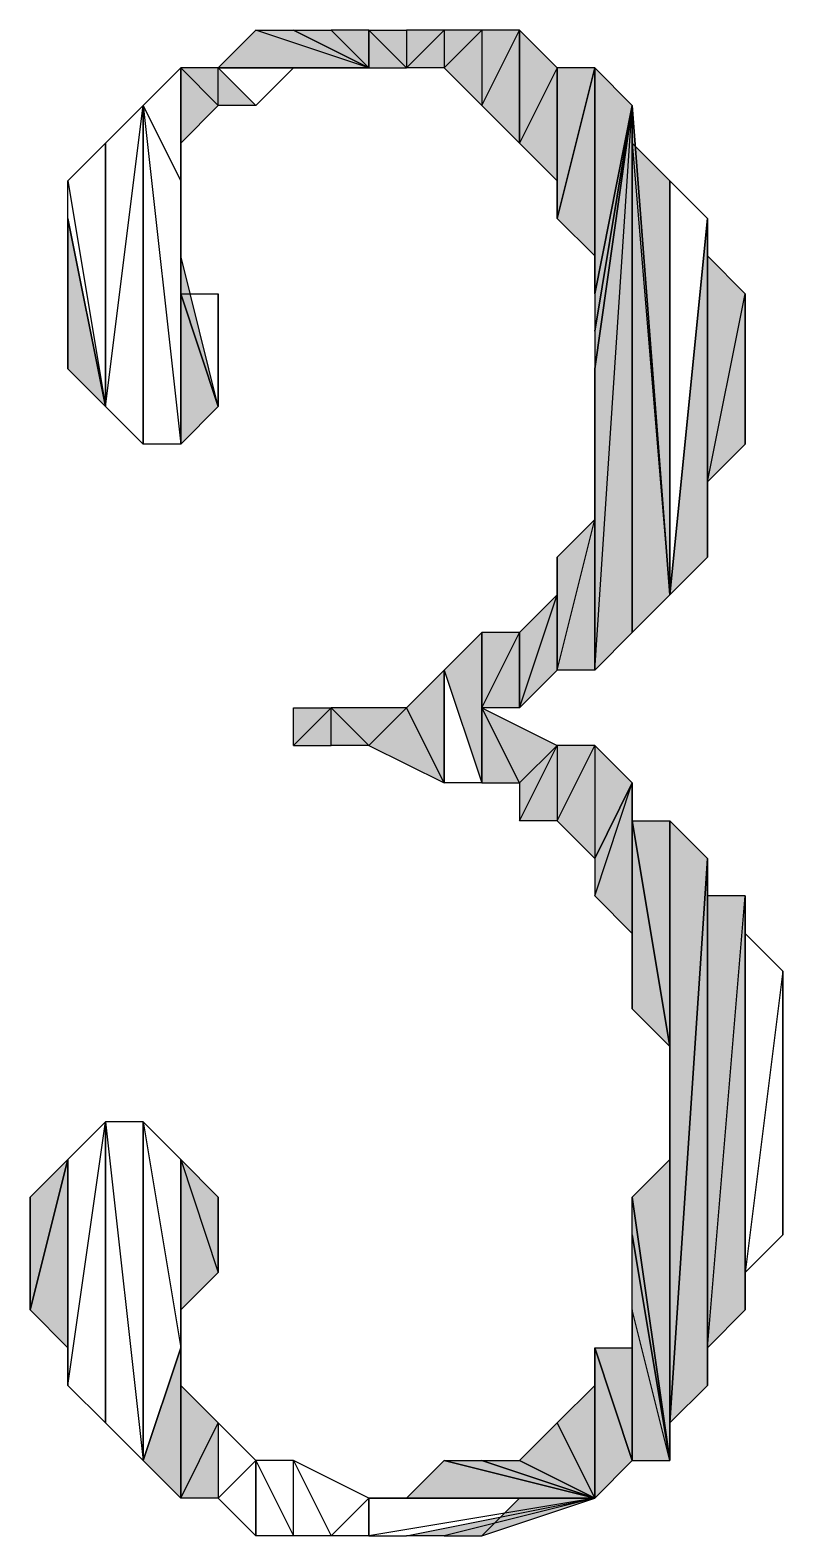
# Model space of a CAD drawing. Header units: inches. Extents: x -244 to 17, y 0 to 370.
# Drawn here: x -235.13 to -233.86, y 8.647 to 11.187 of the extents above; entities that cross this region are included whole.
import ezdxf

# ---------------------------------------------------------------- set-up
doc = ezdxf.new("R2010")
doc.units = ezdxf.units.IN
doc.header["$MEASUREMENT"] = 0
doc.layers.add('图层 1', color=7, linetype='Continuous')

# ---------------------------------------------------------------- blocks, each defined once
blk = doc.blocks.new('block 2')
at = {"layer": '图层 1', "true_color": 0xffffff}
h = blk.add_hatch(color=7, dxfattribs=at)
h.dxf.hatch_style = 2
h.paths.add_polyline_path([(29.1466, 255.7782), (29.083, 255.7146), (29.4005, 255.7146)])
h = blk.add_hatch(color=7, dxfattribs=at)
h.dxf.hatch_style = 2
h.paths.add_polyline_path([(29.3371, 255.7782), (29.1466, 255.7782), (29.4005, 255.7146)])
h = blk.add_hatch(color=7, dxfattribs=at)
h.dxf.hatch_style = 2
h.paths.add_polyline_path([(30.7341, 255.7146), (30.988, 255.7146), (30.6705, 255.6512)])
h = blk.add_hatch(color=7, dxfattribs=at)
h.dxf.hatch_style = 2
h.paths.add_polyline_path([(28.8925, 255.5877), (29.083, 255.5241), (28.8291, 255.5241)])
h = blk.add_hatch(color=7, dxfattribs=at)
h.dxf.hatch_style = 2
h.paths.add_polyline_path([(28.8291, 255.5241), (28.956, 255.4607), (28.8291, 255.4607)])
h = blk.add_hatch(color=7, dxfattribs=at)
h.dxf.hatch_style = 2
h.paths.add_polyline_path([(29.0194, 255.5241), (28.8291, 255.5241), (28.956, 255.4607)])
h = blk.add_hatch(color=7, dxfattribs=at)
h.dxf.hatch_style = 2
h.paths.add_polyline_path([(29.4005, 255.5241), (29.21, 255.4607), (29.3371, 255.4607)])
h.paths.add_polyline_path([(29.1466, 255.5241), (29.4005, 255.5241), (29.21, 255.4607)])
h = blk.add_hatch(color=7, dxfattribs=at)
h.dxf.hatch_style = 2
h.paths.add_polyline_path([(30.9246, 255.5241), (30.6069, 255.5241), (30.6705, 255.4607)])
h = blk.add_hatch(color=7, dxfattribs=at)
h.dxf.hatch_style = 2
h.paths.add_polyline_path([(30.9246, 255.5241), (30.861, 255.5241), (30.6705, 255.4607)])
h = blk.add_hatch(color=7, dxfattribs=at)
h.dxf.hatch_style = 2
h.paths.add_polyline_path([(31.242, 255.5241), (31.1785, 255.4607), (31.242, 255.4607)])
h.paths.add_polyline_path([(31.1151, 255.5241), (31.242, 255.5241), (31.1785, 255.4607)])
h = blk.add_hatch(color=7, dxfattribs=at)
h.dxf.hatch_style = 2
h.paths.add_polyline_path([(31.1785, 255.4607), (31.242, 255.4607), (31.1785, 255.3972)])
h = blk.add_hatch(color=7, dxfattribs=at)
h.dxf.hatch_style = 2
h.paths.add_polyline_path([(31.242, 255.2066), (31.3056, 255.3972), (31.242, 255.4607)])
h.paths.add_polyline_path([(31.3056, 255.3338), (31.242, 255.2066), (31.3056, 255.3972)])
h = blk.add_hatch(color=7, dxfattribs=at)
h.dxf.hatch_style = 2
h.paths.add_polyline_path([(30.1625, 255.2702), (30.099, 255.3338), (30.1625, 255.3338)])
h.paths.add_polyline_path([(30.099, 255.2702), (30.1625, 255.2702), (30.099, 255.3338)])
h = blk.add_hatch(color=7, dxfattribs=at)
h.dxf.hatch_style = 2
h.paths.add_polyline_path([(31.3056, 255.3338), (31.3056, 255.2702), (31.242, 255.2066)])
h = blk.add_hatch(color=7, dxfattribs=at)
h.dxf.hatch_style = 2
h.paths.add_polyline_path([(30.1625, 255.2702), (30.099, 255.2066), (30.1625, 255.1433)])
h = blk.add_hatch(color=7, dxfattribs=at)
h.dxf.hatch_style = 2
h.paths.add_polyline_path([(30.099, 255.2702), (30.1625, 255.2702), (30.099, 255.2066)])
h = blk.add_hatch(color=7, dxfattribs=at)
h.dxf.hatch_style = 2
h.paths.add_polyline_path([(31.3056, 255.2702), (31.242, 255.2066), (31.3056, 255.2066)])
h = blk.add_hatch(color=7, dxfattribs=at)
h.dxf.hatch_style = 2
h.paths.add_polyline_path([(30.0356, 255.0797), (30.1625, 255.1433), (30.099, 255.2066)])
h.paths.add_polyline_path([(30.2261, 255.0797), (30.0356, 255.0797), (30.1625, 255.1433)])
h = blk.add_hatch(color=7, dxfattribs=at)
h.dxf.hatch_style = 2
h.paths.add_polyline_path([(31.242, 255.1433), (31.3056, 255.2066), (31.242, 255.2066)])
h.paths.add_polyline_path([(31.3056, 255.1433), (31.242, 255.1433), (31.3056, 255.2066)])
h = blk.add_hatch(color=7, dxfattribs=at)
h.dxf.hatch_style = 2
h.paths.add_polyline_path([(28.8291, 254.8256), (28.7655, 255.0797), (28.7655, 255.1433)])
h.paths.add_polyline_path([(28.7655, 255.0161), (28.8291, 254.8256), (28.7655, 255.0797)])
h = blk.add_hatch(color=7, dxfattribs=at)
h.dxf.hatch_style = 2
h.paths.add_polyline_path([(28.8291, 255.1433), (28.8925, 255.0797), (28.8291, 254.8256)])
h = blk.add_hatch(color=7, dxfattribs=at)
h.dxf.hatch_style = 2
h.paths.add_polyline_path([(31.242, 255.1433), (31.3056, 255.0797), (31.242, 255.0797)])
h = blk.add_hatch(color=7, dxfattribs=at)
h.dxf.hatch_style = 2
h.paths.add_polyline_path([(31.3056, 255.1433), (31.242, 255.1433), (31.3056, 255.0797)])
h = blk.add_hatch(color=7, dxfattribs=at)
h.dxf.hatch_style = 2
h.paths.add_polyline_path([(28.8925, 255.0797), (28.8925, 255.0161), (28.8291, 254.8256)])
h = blk.add_hatch(color=7, dxfattribs=at)
h.dxf.hatch_style = 2
h.paths.add_polyline_path([(30.2261, 255.0797), (30.0356, 255.0161), (30.2895, 255.0161)])
h = blk.add_hatch(color=7, dxfattribs=at)
h.dxf.hatch_style = 2
h.paths.add_polyline_path([(31.242, 255.0797), (31.3056, 255.0161), (31.1785, 255.0161)])
h = blk.add_hatch(color=7, dxfattribs=at)
h.dxf.hatch_style = 2
h.paths.add_polyline_path([(31.3056, 255.0797), (31.242, 255.0797), (31.3056, 255.0161)])
h = blk.add_hatch(color=7, dxfattribs=at)
h.dxf.hatch_style = 2
h.paths.add_polyline_path([(28.8291, 254.8256), (28.8291, 254.9527), (28.7655, 255.0161)])
h = blk.add_hatch(color=7, dxfattribs=at)
h.dxf.hatch_style = 2
h.paths.add_polyline_path([(28.8925, 255.0161), (28.8925, 254.9527), (28.8291, 254.8256)])
h = blk.add_hatch(color=7, dxfattribs=at)
h.dxf.hatch_style = 2
h.paths.add_polyline_path([(30.099, 254.8892), (30.0356, 254.9527), (30.1625, 255.0161)])
h.paths.add_polyline_path([(29.972, 254.9527), (30.099, 254.8892), (30.0356, 254.9527)])
h = blk.add_hatch(color=7, dxfattribs=at)
h.dxf.hatch_style = 2
h.paths.add_polyline_path([(30.1625, 255.0161), (30.0356, 255.0161), (30.0356, 254.9527)])
h = blk.add_hatch(color=7, dxfattribs=at)
h.dxf.hatch_style = 2
h.paths.add_polyline_path([(30.1625, 255.0161), (30.2895, 254.9527), (30.1625, 254.9527)])
h.paths.add_polyline_path([(30.2895, 255.0161), (30.1625, 255.0161), (30.2895, 254.9527)])
h = blk.add_hatch(color=7, dxfattribs=at)
h.dxf.hatch_style = 2
h.paths.add_polyline_path([(31.1785, 255.0161), (31.3056, 254.9527), (31.1151, 254.9527)])
h = blk.add_hatch(color=7, dxfattribs=at)
h.dxf.hatch_style = 2
h.paths.add_polyline_path([(31.3056, 255.0161), (31.1785, 255.0161), (31.3056, 254.9527)])
h = blk.add_hatch(color=7, dxfattribs=at)
h.dxf.hatch_style = 2
h.paths.add_polyline_path([(28.8925, 254.9527), (28.956, 254.8892), (28.8291, 254.8256)])
h = blk.add_hatch(color=7, dxfattribs=at)
h.dxf.hatch_style = 2
h.paths.add_polyline_path([(30.099, 254.8892), (29.972, 254.8892), (30.099, 254.8256)])
h.paths.add_polyline_path([(29.972, 254.9527), (30.099, 254.8892), (29.972, 254.8892)])
h = blk.add_hatch(color=7, dxfattribs=at)
h.dxf.hatch_style = 2
h.paths.add_polyline_path([(30.1625, 254.9527), (30.353, 254.8892), (30.2261, 254.8892)])
h.paths.add_polyline_path([(30.2895, 254.9527), (30.1625, 254.9527), (30.353, 254.8892)])
h = blk.add_hatch(color=7, dxfattribs=at)
h.dxf.hatch_style = 2
h.paths.add_polyline_path([(31.242, 254.8892), (31.1151, 254.9527), (31.3056, 254.9527)])
h.paths.add_polyline_path([(31.0515, 254.8892), (31.242, 254.8892), (31.1151, 254.9527)])
h = blk.add_hatch(color=7, dxfattribs=at)
h.dxf.hatch_style = 2
h.paths.add_polyline_path([(28.956, 254.8892), (29.0194, 254.8256), (28.8291, 254.8256)])
h = blk.add_hatch(color=7, dxfattribs=at)
h.dxf.hatch_style = 2
h.paths.add_polyline_path([(29.972, 254.8892), (30.099, 254.8256), (29.9084, 254.8256)])
h = blk.add_hatch(color=7, dxfattribs=at)
h.dxf.hatch_style = 2
h.paths.add_polyline_path([(30.2261, 254.8892), (30.48, 254.8256), (30.2261, 254.8256)])
h.paths.add_polyline_path([(30.4166, 254.8892), (30.2261, 254.8892), (30.48, 254.8256)])
h = blk.add_hatch(color=7, dxfattribs=at)
h.dxf.hatch_style = 2
h.paths.add_polyline_path([(30.988, 254.8892), (30.9246, 254.8256), (31.242, 254.8256)])
h = blk.add_hatch(color=7, dxfattribs=at)
h.dxf.hatch_style = 2
h.paths.add_polyline_path([(31.242, 254.8892), (30.988, 254.8892), (31.242, 254.8256)])
h = blk.add_hatch(color=7, dxfattribs=at)
h.dxf.hatch_style = 2
h.paths.add_polyline_path([(28.8291, 254.8256), (29.083, 254.8256), (28.8925, 254.7622)])
h = blk.add_hatch(color=7, dxfattribs=at)
h.dxf.hatch_style = 2
h.paths.add_polyline_path([(29.083, 254.8256), (29.083, 254.7622), (28.8925, 254.7622)])
h = blk.add_hatch(color=7, dxfattribs=at)
h.dxf.hatch_style = 2
h.paths.add_polyline_path([(29.8451, 254.8256), (30.0356, 254.7622), (29.7815, 254.7622)])
h = blk.add_hatch(color=7, dxfattribs=at)
h.dxf.hatch_style = 2
h.paths.add_polyline_path([(29.9084, 254.8256), (29.8451, 254.8256), (30.0356, 254.7622)])
h = blk.add_hatch(color=7, dxfattribs=at)
h.dxf.hatch_style = 2
h.paths.add_polyline_path([(30.099, 254.8256), (29.9084, 254.8256), (30.0356, 254.7622)])
h = blk.add_hatch(color=7, dxfattribs=at)
h.dxf.hatch_style = 2
h.paths.add_polyline_path([(30.2261, 254.8256), (31.1785, 254.7622), (30.2895, 254.7622)])
h = blk.add_hatch(color=7, dxfattribs=at)
h.dxf.hatch_style = 2
h.paths.add_polyline_path([(30.7341, 254.8256), (30.2261, 254.8256), (31.1785, 254.7622)])
h = blk.add_hatch(color=7, dxfattribs=at)
h.dxf.hatch_style = 2
h.paths.add_polyline_path([(30.7975, 254.8256), (30.7341, 254.8256), (31.1785, 254.7622)])
h = blk.add_hatch(color=7, dxfattribs=at)
h.dxf.hatch_style = 2
h.paths.add_polyline_path([(30.861, 254.8256), (30.7975, 254.8256), (31.1785, 254.7622)])
h = blk.add_hatch(color=7, dxfattribs=at)
h.dxf.hatch_style = 2
h.paths.add_polyline_path([(31.242, 254.8256), (30.861, 254.8256), (31.1785, 254.7622)])
h = blk.add_hatch(color=7, dxfattribs=at)
h.dxf.hatch_style = 2
h.paths.add_polyline_path([(29.3371, 254.7622), (29.4005, 254.6987), (28.8925, 254.6987)])
h = blk.add_hatch(color=7, dxfattribs=at)
h.dxf.hatch_style = 2
h.paths.add_polyline_path([(29.2735, 254.7622), (29.3371, 254.7622), (28.8925, 254.6987)])
h = blk.add_hatch(color=7, dxfattribs=at)
h.dxf.hatch_style = 2
h.paths.add_polyline_path([(28.8925, 254.6987), (29.1466, 254.7622), (28.8925, 254.7622)])
h.paths.add_polyline_path([(29.2735, 254.7622), (28.8925, 254.6987), (29.1466, 254.7622)])
h = blk.add_hatch(color=7, dxfattribs=at)
h.dxf.hatch_style = 2
h.paths.add_polyline_path([(29.972, 254.6987), (29.591, 254.6987), (29.972, 254.7622)])
h = blk.add_hatch(color=7, dxfattribs=at)
h.dxf.hatch_style = 2
h.paths.add_polyline_path([(29.6545, 254.7622), (29.972, 254.7622), (29.591, 254.6987)])
h = blk.add_hatch(color=7, dxfattribs=at)
h.dxf.hatch_style = 2
h.paths.add_polyline_path([(30.2895, 254.7622), (31.1785, 254.7622), (30.353, 254.6987)])
h = blk.add_hatch(color=7, dxfattribs=at)
h.dxf.hatch_style = 2
h.paths.add_polyline_path([(31.1151, 254.7622), (30.353, 254.6987), (31.0515, 254.6987)])
h.paths.add_polyline_path([(31.1785, 254.7622), (31.1151, 254.7622), (30.353, 254.6987)])
h = blk.add_hatch(color=7, dxfattribs=at)
h.dxf.hatch_style = 2
h.paths.add_polyline_path([(28.956, 254.6987), (29.0194, 254.6351), (29.9084, 254.6351)])
h = blk.add_hatch(color=7, dxfattribs=at)
h.dxf.hatch_style = 2
h.paths.add_polyline_path([(29.972, 254.6987), (28.956, 254.6987), (29.9084, 254.6351)])
h = blk.add_hatch(color=7, dxfattribs=at)
h.dxf.hatch_style = 2
h.paths.add_polyline_path([(30.353, 254.6987), (30.4166, 254.6351), (30.988, 254.6351)])
h = blk.add_hatch(color=7, dxfattribs=at)
h.dxf.hatch_style = 2
h.paths.add_polyline_path([(29.083, 254.6351), (29.8451, 254.5717), (29.1466, 254.5717)])
h.paths.add_polyline_path([(29.8451, 254.6351), (29.083, 254.6351), (29.8451, 254.5717)])
h = blk.add_hatch(color=7, dxfattribs=at)
h.dxf.hatch_style = 2
h.paths.add_polyline_path([(30.5435, 254.6351), (30.861, 254.5717), (30.6069, 254.5717)])
h.paths.add_polyline_path([(30.9246, 254.6351), (30.5435, 254.6351), (30.861, 254.5717)])
at = {"layer": '图层 1', "lineweight": 0}
for points in [[(29.1466, 255.7782), (29.083, 255.7146), (29.4005, 255.7146), (29.1466, 255.7782)], [(29.3371, 255.7782), (29.1466, 255.7782), (29.4005, 255.7146), (29.3371, 255.7782)], [(29.21, 255.7782), (29.3371, 255.7782), (29.1466, 255.7782), (29.21, 255.7782)], [(29.2735, 255.7782), (29.21, 255.7782), (29.3371, 255.7782), (29.2735, 255.7782)], [(29.0194, 255.7146), (29.464, 255.6512), (28.956, 255.6512), (29.0194, 255.7146)], [(29.4005, 255.7146), (29.0194, 255.7146), (29.464, 255.6512), (29.4005, 255.7146)], [(29.083, 255.7146), (29.4005, 255.7146), (29.0194, 255.7146), (29.083, 255.7146)], [(31.0515, 255.7146), (30.6705, 255.6512), (31.1151, 255.6512), (31.0515, 255.7146)], [(30.988, 255.7146), (31.0515, 255.7146), (30.6705, 255.6512), (30.988, 255.7146)], [(30.7341, 255.7146), (30.988, 255.7146), (30.6705, 255.6512), (30.7341, 255.7146)], [(30.9246, 255.7146), (30.7341, 255.7146), (30.988, 255.7146), (30.9246, 255.7146)], [(30.7975, 255.7146), (30.9246, 255.7146), (30.7341, 255.7146), (30.7975, 255.7146)], [(30.861, 255.7146), (30.7975, 255.7146), (30.9246, 255.7146), (30.861, 255.7146)], [(29.464, 255.6512), (28.8925, 255.5877), (29.464, 255.5877), (29.464, 255.6512)], [(28.956, 255.6512), (29.464, 255.6512), (28.8925, 255.5877), (28.956, 255.6512)], [(30.6705, 255.6512), (31.1785, 255.5877), (30.6069, 255.5877), (30.6705, 255.6512)], [(31.1151, 255.6512), (30.6705, 255.6512), (31.1785, 255.5877), (31.1151, 255.6512)], [(28.8925, 255.5877), (29.083, 255.5241), (28.8291, 255.5241), (28.8925, 255.5877)], [(28.8925, 255.5877), (29.464, 255.5877), (29.083, 255.5241), (28.8925, 255.5877)], [(29.464, 255.5877), (29.083, 255.5241), (29.4005, 255.5241), (29.464, 255.5877)], [(30.6069, 255.5241), (31.0515, 255.5241), (31.1785, 255.5877), (30.6069, 255.5241)], [(30.6069, 255.5877), (31.1785, 255.5877), (30.6069, 255.5241), (30.6069, 255.5877)], [(31.1785, 255.5877), (31.0515, 255.5241), (31.242, 255.5241), (31.1785, 255.5877)], [(28.8291, 255.5241), (28.956, 255.4607), (28.8291, 255.4607), (28.8291, 255.5241)], [(29.0194, 255.5241), (28.8291, 255.5241), (28.956, 255.4607), (29.0194, 255.5241)], [(29.083, 255.5241), (29.0194, 255.5241), (28.8291, 255.5241), (29.083, 255.5241)], [(29.083, 255.5241), (29.4005, 255.5241), (29.1466, 255.5241), (29.083, 255.5241)], [(29.1466, 255.5241), (29.4005, 255.5241), (29.21, 255.4607), (29.1466, 255.5241)], [(29.4005, 255.5241), (29.21, 255.4607), (29.3371, 255.4607), (29.4005, 255.5241)], [(30.9246, 255.5241), (30.6069, 255.5241), (30.6705, 255.4607), (30.9246, 255.5241)], [(31.0515, 255.5241), (30.9246, 255.5241), (30.6069, 255.5241), (31.0515, 255.5241)], [(30.861, 255.4607), (30.6705, 255.4607), (30.861, 255.5241), (30.861, 255.4607)], [(30.9246, 255.5241), (30.861, 255.5241), (30.6705, 255.4607), (30.9246, 255.5241)], [(31.0515, 255.5241), (31.1151, 255.5241), (31.242, 255.5241), (31.0515, 255.5241)], [(31.1151, 255.5241), (31.242, 255.5241), (31.1785, 255.4607), (31.1151, 255.5241)], [(31.242, 255.5241), (31.1785, 255.4607), (31.242, 255.4607), (31.242, 255.5241)], [(28.8291, 255.4607), (28.8925, 255.3972), (28.7655, 255.3972), (28.8291, 255.4607)], [(28.956, 255.4607), (28.8291, 255.4607), (28.8925, 255.3972), (28.956, 255.4607)], [(29.21, 255.4607), (29.3371, 255.4607), (29.2735, 255.4607), (29.21, 255.4607)], [(30.7341, 255.4607), (30.861, 255.4607), (30.6705, 255.4607), (30.7341, 255.4607)], [(30.7975, 255.4607), (30.7341, 255.4607), (30.861, 255.4607), (30.7975, 255.4607)], [(31.1785, 255.3972), (31.242, 255.4607), (31.242, 255.3338), (31.1785, 255.3972)], [(31.1785, 255.4607), (31.242, 255.4607), (31.1785, 255.3972), (31.1785, 255.4607)], [(31.242, 255.4607), (31.242, 255.3338), (31.242, 255.2702), (31.242, 255.4607)], [(31.242, 255.4607), (31.242, 255.2702), (31.242, 255.2066), (31.242, 255.4607)], [(31.242, 255.2066), (31.3056, 255.3972), (31.242, 255.4607), (31.242, 255.2066)], [(28.8925, 255.3972), (28.7655, 255.3338), (28.8925, 255.3338), (28.8925, 255.3972)], [(28.7655, 255.3972), (28.8925, 255.3972), (28.7655, 255.3338), (28.7655, 255.3972)], [(31.3056, 255.3338), (31.242, 255.2066), (31.3056, 255.3972), (31.3056, 255.3338)], [(28.8925, 255.3338), (28.7655, 255.2702), (28.8291, 255.2066), (28.8925, 255.3338)], [(28.7655, 255.3338), (28.8925, 255.3338), (28.7655, 255.2702), (28.7655, 255.3338)], [(30.1625, 255.2702), (30.099, 255.3338), (30.1625, 255.3338), (30.1625, 255.2702)], [(30.099, 255.2702), (30.1625, 255.2702), (30.099, 255.3338), (30.099, 255.2702)], [(31.3056, 255.3338), (31.3056, 255.2702), (31.242, 255.2066), (31.3056, 255.3338)], [(28.7655, 255.2702), (28.8291, 255.2066), (28.7655, 255.2066), (28.7655, 255.2702)], [(30.1625, 255.2702), (30.099, 255.2066), (30.1625, 255.1433), (30.1625, 255.2702)], [(30.099, 255.2702), (30.1625, 255.2702), (30.099, 255.2066), (30.099, 255.2702)], [(31.3056, 255.2702), (31.242, 255.2066), (31.3056, 255.2066), (31.3056, 255.2702)], [(28.8291, 254.8256), (28.7655, 255.2066), (28.8291, 255.2066), (28.8291, 254.8256)], [(28.7655, 255.1433), (28.8291, 254.8256), (28.7655, 255.2066), (28.7655, 255.1433)], [(28.8291, 255.2066), (28.8291, 255.1433), (28.8291, 254.8256), (28.8291, 255.2066)], [(30.0356, 255.0797), (30.1625, 255.1433), (30.099, 255.2066), (30.0356, 255.0797)], [(31.242, 255.1433), (31.3056, 255.2066), (31.242, 255.2066), (31.242, 255.1433)], [(31.3056, 255.1433), (31.242, 255.1433), (31.3056, 255.2066), (31.3056, 255.1433)], [(28.8291, 254.8256), (28.7655, 255.0797), (28.7655, 255.1433), (28.8291, 254.8256)], [(28.8291, 255.1433), (28.8925, 255.0797), (28.8291, 254.8256), (28.8291, 255.1433)], [(30.2261, 255.0797), (30.0356, 255.0797), (30.1625, 255.1433), (30.2261, 255.0797)], [(31.242, 255.1433), (31.3056, 255.0797), (31.242, 255.0797), (31.242, 255.1433)], [(31.3056, 255.1433), (31.242, 255.1433), (31.3056, 255.0797), (31.3056, 255.1433)], [(28.7655, 255.0161), (28.8291, 254.8256), (28.7655, 255.0797), (28.7655, 255.0161)], [(28.8925, 255.0797), (28.8925, 255.0161), (28.8291, 254.8256), (28.8925, 255.0797)], [(30.2261, 255.0797), (30.0356, 255.0161), (30.2895, 255.0161), (30.2261, 255.0797)], [(30.0356, 255.0797), (30.2261, 255.0797), (30.0356, 255.0161), (30.0356, 255.0797)], [(31.242, 255.0797), (31.3056, 255.0161), (31.1785, 255.0161), (31.242, 255.0797)], [(31.3056, 255.0797), (31.242, 255.0797), (31.3056, 255.0161), (31.3056, 255.0797)], [(28.8291, 254.8256), (28.8291, 254.9527), (28.7655, 255.0161), (28.8291, 254.8256)], [(28.8925, 255.0161), (28.8925, 254.9527), (28.8291, 254.8256), (28.8925, 255.0161)], [(30.099, 254.8892), (30.0356, 254.9527), (30.1625, 255.0161), (30.099, 254.8892)], [(30.1625, 255.0161), (30.0356, 255.0161), (30.0356, 254.9527), (30.1625, 255.0161)], [(30.2895, 255.0161), (30.1625, 255.0161), (30.0356, 255.0161), (30.2895, 255.0161)], [(30.1625, 255.0161), (30.2895, 254.9527), (30.1625, 254.9527), (30.1625, 255.0161)], [(30.2895, 255.0161), (30.1625, 255.0161), (30.2895, 254.9527), (30.2895, 255.0161)], [(31.1785, 255.0161), (31.3056, 254.9527), (31.1151, 254.9527), (31.1785, 255.0161)], [(31.3056, 255.0161), (31.1785, 255.0161), (31.3056, 254.9527), (31.3056, 255.0161)], [(28.8291, 254.8892), (28.8291, 254.8256), (28.8291, 254.9527), (28.8291, 254.8892)], [(28.8925, 254.9527), (28.956, 254.8892), (28.8291, 254.8256), (28.8925, 254.9527)], [(29.972, 254.9527), (30.099, 254.8892), (29.972, 254.8892), (29.972, 254.9527)], [(29.972, 254.9527), (30.099, 254.8892), (30.0356, 254.9527), (29.972, 254.9527)], [(30.1625, 254.9527), (30.353, 254.8892), (30.2261, 254.8892), (30.1625, 254.9527)], [(30.2895, 254.9527), (30.1625, 254.9527), (30.353, 254.8892), (30.2895, 254.9527)], [(31.0515, 254.8892), (31.242, 254.8892), (31.1151, 254.9527), (31.0515, 254.8892)], [(31.242, 254.8892), (31.1151, 254.9527), (31.3056, 254.9527), (31.242, 254.8892)], [(28.956, 254.8892), (29.0194, 254.8256), (28.8291, 254.8256), (28.956, 254.8892)], [(29.972, 254.8892), (30.099, 254.8256), (29.9084, 254.8256), (29.972, 254.8892)], [(30.099, 254.8892), (29.972, 254.8892), (30.099, 254.8256), (30.099, 254.8892)], [(30.2261, 254.8892), (30.48, 254.8256), (30.2261, 254.8256), (30.2261, 254.8892)], [(30.4166, 254.8892), (30.2261, 254.8892), (30.48, 254.8256), (30.4166, 254.8892)], [(30.353, 254.8892), (30.4166, 254.8892), (30.2261, 254.8892), (30.353, 254.8892)], [(30.988, 254.8892), (30.9246, 254.8256), (31.242, 254.8256), (30.988, 254.8892)], [(31.242, 254.8892), (30.988, 254.8892), (31.242, 254.8256), (31.242, 254.8892)], [(31.0515, 254.8892), (31.242, 254.8892), (30.988, 254.8892), (31.0515, 254.8892)], [(28.8291, 254.8256), (29.083, 254.8256), (28.8925, 254.7622), (28.8291, 254.8256)], [(29.0194, 254.8256), (28.8291, 254.8256), (29.083, 254.8256), (29.0194, 254.8256)], [(29.083, 254.8256), (29.083, 254.7622), (28.8925, 254.7622), (29.083, 254.8256)], [(29.8451, 254.8256), (30.0356, 254.7622), (29.7815, 254.7622), (29.8451, 254.8256)], [(29.9084, 254.8256), (29.8451, 254.8256), (30.0356, 254.7622), (29.9084, 254.8256)], [(30.099, 254.8256), (29.9084, 254.8256), (30.0356, 254.7622), (30.099, 254.8256)], [(30.2261, 254.8256), (31.1785, 254.7622), (30.2895, 254.7622), (30.2261, 254.8256)], [(30.7341, 254.8256), (30.2261, 254.8256), (31.1785, 254.7622), (30.7341, 254.8256)], [(30.6705, 254.8256), (30.7341, 254.8256), (30.2261, 254.8256), (30.6705, 254.8256)], [(30.5435, 254.8256), (30.6705, 254.8256), (30.2261, 254.8256), (30.5435, 254.8256)], [(30.48, 254.8256), (30.5435, 254.8256), (30.2261, 254.8256), (30.48, 254.8256)], [(30.7975, 254.8256), (30.7341, 254.8256), (31.1785, 254.7622), (30.7975, 254.8256)], [(30.861, 254.8256), (30.7975, 254.8256), (31.1785, 254.7622), (30.861, 254.8256)], [(31.242, 254.8256), (30.861, 254.8256), (31.1785, 254.7622), (31.242, 254.8256)], [(30.9246, 254.8256), (31.242, 254.8256), (30.861, 254.8256), (30.9246, 254.8256)], [(29.3371, 254.7622), (29.4005, 254.6987), (28.8925, 254.6987), (29.3371, 254.7622)], [(29.2735, 254.7622), (29.3371, 254.7622), (28.8925, 254.6987), (29.2735, 254.7622)], [(28.8925, 254.6987), (29.1466, 254.7622), (28.8925, 254.7622), (28.8925, 254.6987)], [(29.2735, 254.7622), (28.8925, 254.6987), (29.1466, 254.7622), (29.2735, 254.7622)], [(29.083, 254.7622), (28.8925, 254.7622), (29.1466, 254.7622), (29.083, 254.7622)], [(29.972, 254.6987), (29.591, 254.6987), (29.972, 254.7622), (29.972, 254.6987)], [(29.6545, 254.7622), (29.972, 254.7622), (29.591, 254.6987), (29.6545, 254.7622)], [(29.7181, 254.7622), (29.6545, 254.7622), (29.972, 254.7622), (29.7181, 254.7622)], [(29.7181, 254.7622), (29.972, 254.7622), (29.7815, 254.7622), (29.7181, 254.7622)], [(29.972, 254.7622), (29.7815, 254.7622), (30.0356, 254.7622), (29.972, 254.7622)], [(30.2895, 254.7622), (31.1785, 254.7622), (30.353, 254.6987), (30.2895, 254.7622)], [(31.1151, 254.7622), (30.353, 254.6987), (31.0515, 254.6987), (31.1151, 254.7622)], [(31.1785, 254.7622), (31.1151, 254.7622), (30.353, 254.6987), (31.1785, 254.7622)], [(28.8925, 254.6987), (29.972, 254.6987), (28.956, 254.6987), (28.8925, 254.6987)], [(29.5276, 254.6987), (28.8925, 254.6987), (29.972, 254.6987), (29.5276, 254.6987)], [(29.4005, 254.6987), (29.5276, 254.6987), (28.8925, 254.6987), (29.4005, 254.6987)], [(28.956, 254.6987), (29.0194, 254.6351), (29.9084, 254.6351), (28.956, 254.6987)], [(29.972, 254.6987), (28.956, 254.6987), (29.9084, 254.6351), (29.972, 254.6987)], [(29.5276, 254.6987), (29.972, 254.6987), (29.591, 254.6987), (29.5276, 254.6987)], [(30.353, 254.6987), (30.4166, 254.6351), (30.988, 254.6351), (30.353, 254.6987)], [(31.0515, 254.6987), (30.353, 254.6987), (30.988, 254.6351), (31.0515, 254.6987)], [(29.083, 254.6351), (29.9084, 254.6351), (29.0194, 254.6351), (29.083, 254.6351)], [(29.083, 254.6351), (29.8451, 254.5717), (29.1466, 254.5717), (29.083, 254.6351)], [(29.8451, 254.6351), (29.083, 254.6351), (29.8451, 254.5717), (29.8451, 254.6351)], [(29.8451, 254.6351), (29.083, 254.6351), (29.9084, 254.6351), (29.8451, 254.6351)], [(30.4166, 254.6351), (30.988, 254.6351), (30.48, 254.6351), (30.4166, 254.6351)], [(30.48, 254.6351), (30.9246, 254.6351), (30.5435, 254.6351), (30.48, 254.6351)], [(30.988, 254.6351), (30.48, 254.6351), (30.9246, 254.6351), (30.988, 254.6351)], [(30.5435, 254.6351), (30.861, 254.5717), (30.6069, 254.5717), (30.5435, 254.6351)], [(30.9246, 254.6351), (30.5435, 254.6351), (30.861, 254.5717), (30.9246, 254.6351)], [(29.21, 254.5717), (29.7815, 254.5717), (29.1466, 254.5717), (29.21, 254.5717)], [(29.8451, 254.5717), (29.1466, 254.5717), (29.7815, 254.5717), (29.8451, 254.5717)], [(29.7181, 254.5081), (29.21, 254.5717), (29.7815, 254.5717), (29.7181, 254.5081)], [(29.2735, 254.5081), (29.7181, 254.5081), (29.21, 254.5717), (29.2735, 254.5081)], [(30.6069, 254.5717), (30.7975, 254.5717), (30.6705, 254.5717), (30.6069, 254.5717)], [(30.861, 254.5717), (30.6069, 254.5717), (30.7975, 254.5717), (30.861, 254.5717)], [(30.7975, 254.5717), (30.6705, 254.5717), (30.7341, 254.5717), (30.7975, 254.5717)], [(29.6545, 254.5081), (29.2735, 254.5081), (29.7181, 254.5081), (29.6545, 254.5081)], [(29.3371, 254.5081), (29.6545, 254.5081), (29.2735, 254.5081), (29.3371, 254.5081)], [(29.5276, 254.5081), (29.3371, 254.5081), (29.6545, 254.5081), (29.5276, 254.5081)], [(29.4005, 254.5081), (29.5276, 254.5081), (29.3371, 254.5081), (29.4005, 254.5081)], [(29.464, 254.5081), (29.4005, 254.5081), (29.5276, 254.5081), (29.464, 254.5081)]]:
    blk.add_lwpolyline(points, dxfattribs=at)
at = {"layer": '图层 1', "color": 7, "lineweight": 25, "true_color": 0xffffff}
for points in [[(29.1466, 255.7782), (29.083, 255.7146), (29.4005, 255.7146), (29.1466, 255.7782)], [(29.3371, 255.7782), (29.1466, 255.7782), (29.4005, 255.7146), (29.3371, 255.7782)], [(29.21, 255.7782), (29.3371, 255.7782), (29.1466, 255.7782), (29.21, 255.7782)], [(29.2735, 255.7782), (29.21, 255.7782), (29.3371, 255.7782), (29.2735, 255.7782)], [(29.0194, 255.7146), (29.464, 255.6512), (28.956, 255.6512), (29.0194, 255.7146)], [(29.4005, 255.7146), (29.0194, 255.7146), (29.464, 255.6512), (29.4005, 255.7146)], [(29.083, 255.7146), (29.4005, 255.7146), (29.0194, 255.7146), (29.083, 255.7146)], [(31.0515, 255.7146), (30.6705, 255.6512), (31.1151, 255.6512), (31.0515, 255.7146)], [(30.988, 255.7146), (31.0515, 255.7146), (30.6705, 255.6512), (30.988, 255.7146)], [(30.7341, 255.7146), (30.988, 255.7146), (30.6705, 255.6512), (30.7341, 255.7146)], [(30.9246, 255.7146), (30.7341, 255.7146), (30.988, 255.7146), (30.9246, 255.7146)], [(30.7975, 255.7146), (30.9246, 255.7146), (30.7341, 255.7146), (30.7975, 255.7146)], [(30.861, 255.7146), (30.7975, 255.7146), (30.9246, 255.7146), (30.861, 255.7146)], [(29.464, 255.6512), (28.8925, 255.5877), (29.464, 255.5877), (29.464, 255.6512)], [(28.956, 255.6512), (29.464, 255.6512), (28.8925, 255.5877), (28.956, 255.6512)], [(30.6705, 255.6512), (31.1785, 255.5877), (30.6069, 255.5877), (30.6705, 255.6512)], [(31.1151, 255.6512), (30.6705, 255.6512), (31.1785, 255.5877), (31.1151, 255.6512)], [(28.8925, 255.5877), (29.083, 255.5241), (28.8291, 255.5241), (28.8925, 255.5877)], [(28.8925, 255.5877), (29.464, 255.5877), (29.083, 255.5241), (28.8925, 255.5877)], [(29.464, 255.5877), (29.083, 255.5241), (29.4005, 255.5241), (29.464, 255.5877)], [(30.6069, 255.5241), (31.0515, 255.5241), (31.1785, 255.5877), (30.6069, 255.5241)], [(30.6069, 255.5877), (31.1785, 255.5877), (30.6069, 255.5241), (30.6069, 255.5877)], [(31.1785, 255.5877), (31.0515, 255.5241), (31.242, 255.5241), (31.1785, 255.5877)], [(28.8291, 255.5241), (28.956, 255.4607), (28.8291, 255.4607), (28.8291, 255.5241)], [(29.0194, 255.5241), (28.8291, 255.5241), (28.956, 255.4607), (29.0194, 255.5241)], [(29.083, 255.5241), (29.0194, 255.5241), (28.8291, 255.5241), (29.083, 255.5241)], [(29.083, 255.5241), (29.4005, 255.5241), (29.1466, 255.5241), (29.083, 255.5241)], [(29.1466, 255.5241), (29.4005, 255.5241), (29.21, 255.4607), (29.1466, 255.5241)], [(29.4005, 255.5241), (29.21, 255.4607), (29.3371, 255.4607), (29.4005, 255.5241)], [(30.9246, 255.5241), (30.6069, 255.5241), (30.6705, 255.4607), (30.9246, 255.5241)], [(31.0515, 255.5241), (30.9246, 255.5241), (30.6069, 255.5241), (31.0515, 255.5241)], [(30.861, 255.4607), (30.6705, 255.4607), (30.861, 255.5241), (30.861, 255.4607)], [(30.9246, 255.5241), (30.861, 255.5241), (30.6705, 255.4607), (30.9246, 255.5241)], [(31.0515, 255.5241), (31.1151, 255.5241), (31.242, 255.5241), (31.0515, 255.5241)], [(31.1151, 255.5241), (31.242, 255.5241), (31.1785, 255.4607), (31.1151, 255.5241)], [(31.242, 255.5241), (31.1785, 255.4607), (31.242, 255.4607), (31.242, 255.5241)], [(28.8291, 255.4607), (28.8925, 255.3972), (28.7655, 255.3972), (28.8291, 255.4607)], [(28.956, 255.4607), (28.8291, 255.4607), (28.8925, 255.3972), (28.956, 255.4607)], [(29.21, 255.4607), (29.3371, 255.4607), (29.2735, 255.4607), (29.21, 255.4607)], [(30.7341, 255.4607), (30.861, 255.4607), (30.6705, 255.4607), (30.7341, 255.4607)], [(30.7975, 255.4607), (30.7341, 255.4607), (30.861, 255.4607), (30.7975, 255.4607)], [(31.1785, 255.3972), (31.242, 255.4607), (31.242, 255.3338), (31.1785, 255.3972)], [(31.1785, 255.4607), (31.242, 255.4607), (31.1785, 255.3972), (31.1785, 255.4607)], [(31.242, 255.4607), (31.242, 255.3338), (31.242, 255.2702), (31.242, 255.4607)], [(31.242, 255.4607), (31.242, 255.2702), (31.242, 255.2066), (31.242, 255.4607)], [(31.242, 255.2066), (31.3056, 255.3972), (31.242, 255.4607), (31.242, 255.2066)], [(28.8925, 255.3972), (28.7655, 255.3338), (28.8925, 255.3338), (28.8925, 255.3972)], [(28.7655, 255.3972), (28.8925, 255.3972), (28.7655, 255.3338), (28.7655, 255.3972)], [(31.3056, 255.3338), (31.242, 255.2066), (31.3056, 255.3972), (31.3056, 255.3338)], [(28.8925, 255.3338), (28.7655, 255.2702), (28.8291, 255.2066), (28.8925, 255.3338)], [(28.7655, 255.3338), (28.8925, 255.3338), (28.7655, 255.2702), (28.7655, 255.3338)], [(30.1625, 255.2702), (30.099, 255.3338), (30.1625, 255.3338), (30.1625, 255.2702)], [(30.099, 255.2702), (30.1625, 255.2702), (30.099, 255.3338), (30.099, 255.2702)], [(31.3056, 255.3338), (31.3056, 255.2702), (31.242, 255.2066), (31.3056, 255.3338)], [(28.7655, 255.2702), (28.8291, 255.2066), (28.7655, 255.2066), (28.7655, 255.2702)], [(30.1625, 255.2702), (30.099, 255.2066), (30.1625, 255.1433), (30.1625, 255.2702)], [(30.099, 255.2702), (30.1625, 255.2702), (30.099, 255.2066), (30.099, 255.2702)], [(31.3056, 255.2702), (31.242, 255.2066), (31.3056, 255.2066), (31.3056, 255.2702)], [(28.8291, 254.8256), (28.7655, 255.2066), (28.8291, 255.2066), (28.8291, 254.8256)], [(28.7655, 255.1433), (28.8291, 254.8256), (28.7655, 255.2066), (28.7655, 255.1433)], [(28.8291, 255.2066), (28.8291, 255.1433), (28.8291, 254.8256), (28.8291, 255.2066)], [(30.0356, 255.0797), (30.1625, 255.1433), (30.099, 255.2066), (30.0356, 255.0797)], [(31.242, 255.1433), (31.3056, 255.2066), (31.242, 255.2066), (31.242, 255.1433)], [(31.3056, 255.1433), (31.242, 255.1433), (31.3056, 255.2066), (31.3056, 255.1433)], [(28.8291, 254.8256), (28.7655, 255.0797), (28.7655, 255.1433), (28.8291, 254.8256)], [(28.8291, 255.1433), (28.8925, 255.0797), (28.8291, 254.8256), (28.8291, 255.1433)], [(30.2261, 255.0797), (30.0356, 255.0797), (30.1625, 255.1433), (30.2261, 255.0797)], [(31.242, 255.1433), (31.3056, 255.0797), (31.242, 255.0797), (31.242, 255.1433)], [(31.3056, 255.1433), (31.242, 255.1433), (31.3056, 255.0797), (31.3056, 255.1433)], [(28.7655, 255.0161), (28.8291, 254.8256), (28.7655, 255.0797), (28.7655, 255.0161)], [(28.8925, 255.0797), (28.8925, 255.0161), (28.8291, 254.8256), (28.8925, 255.0797)], [(30.2261, 255.0797), (30.0356, 255.0161), (30.2895, 255.0161), (30.2261, 255.0797)], [(30.0356, 255.0797), (30.2261, 255.0797), (30.0356, 255.0161), (30.0356, 255.0797)], [(31.242, 255.0797), (31.3056, 255.0161), (31.1785, 255.0161), (31.242, 255.0797)], [(31.3056, 255.0797), (31.242, 255.0797), (31.3056, 255.0161), (31.3056, 255.0797)], [(28.8291, 254.8256), (28.8291, 254.9527), (28.7655, 255.0161), (28.8291, 254.8256)], [(28.8925, 255.0161), (28.8925, 254.9527), (28.8291, 254.8256), (28.8925, 255.0161)], [(30.099, 254.8892), (30.0356, 254.9527), (30.1625, 255.0161), (30.099, 254.8892)], [(30.1625, 255.0161), (30.0356, 255.0161), (30.0356, 254.9527), (30.1625, 255.0161)], [(30.2895, 255.0161), (30.1625, 255.0161), (30.0356, 255.0161), (30.2895, 255.0161)], [(30.1625, 255.0161), (30.2895, 254.9527), (30.1625, 254.9527), (30.1625, 255.0161)], [(30.2895, 255.0161), (30.1625, 255.0161), (30.2895, 254.9527), (30.2895, 255.0161)], [(31.1785, 255.0161), (31.3056, 254.9527), (31.1151, 254.9527), (31.1785, 255.0161)], [(31.3056, 255.0161), (31.1785, 255.0161), (31.3056, 254.9527), (31.3056, 255.0161)], [(28.8291, 254.8892), (28.8291, 254.8256), (28.8291, 254.9527), (28.8291, 254.8892)], [(28.8925, 254.9527), (28.956, 254.8892), (28.8291, 254.8256), (28.8925, 254.9527)], [(29.972, 254.9527), (30.099, 254.8892), (29.972, 254.8892), (29.972, 254.9527)], [(29.972, 254.9527), (30.099, 254.8892), (30.0356, 254.9527), (29.972, 254.9527)], [(30.1625, 254.9527), (30.353, 254.8892), (30.2261, 254.8892), (30.1625, 254.9527)], [(30.2895, 254.9527), (30.1625, 254.9527), (30.353, 254.8892), (30.2895, 254.9527)], [(31.0515, 254.8892), (31.242, 254.8892), (31.1151, 254.9527), (31.0515, 254.8892)], [(31.242, 254.8892), (31.1151, 254.9527), (31.3056, 254.9527), (31.242, 254.8892)], [(28.956, 254.8892), (29.0194, 254.8256), (28.8291, 254.8256), (28.956, 254.8892)], [(29.972, 254.8892), (30.099, 254.8256), (29.9084, 254.8256), (29.972, 254.8892)], [(30.099, 254.8892), (29.972, 254.8892), (30.099, 254.8256), (30.099, 254.8892)], [(30.2261, 254.8892), (30.48, 254.8256), (30.2261, 254.8256), (30.2261, 254.8892)], [(30.4166, 254.8892), (30.2261, 254.8892), (30.48, 254.8256), (30.4166, 254.8892)], [(30.353, 254.8892), (30.4166, 254.8892), (30.2261, 254.8892), (30.353, 254.8892)], [(30.988, 254.8892), (30.9246, 254.8256), (31.242, 254.8256), (30.988, 254.8892)], [(31.242, 254.8892), (30.988, 254.8892), (31.242, 254.8256), (31.242, 254.8892)], [(31.0515, 254.8892), (31.242, 254.8892), (30.988, 254.8892), (31.0515, 254.8892)], [(28.8291, 254.8256), (29.083, 254.8256), (28.8925, 254.7622), (28.8291, 254.8256)], [(29.0194, 254.8256), (28.8291, 254.8256), (29.083, 254.8256), (29.0194, 254.8256)], [(29.083, 254.8256), (29.083, 254.7622), (28.8925, 254.7622), (29.083, 254.8256)], [(29.8451, 254.8256), (30.0356, 254.7622), (29.7815, 254.7622), (29.8451, 254.8256)], [(29.9084, 254.8256), (29.8451, 254.8256), (30.0356, 254.7622), (29.9084, 254.8256)], [(30.099, 254.8256), (29.9084, 254.8256), (30.0356, 254.7622), (30.099, 254.8256)], [(30.2261, 254.8256), (31.1785, 254.7622), (30.2895, 254.7622), (30.2261, 254.8256)], [(30.7341, 254.8256), (30.2261, 254.8256), (31.1785, 254.7622), (30.7341, 254.8256)], [(30.6705, 254.8256), (30.7341, 254.8256), (30.2261, 254.8256), (30.6705, 254.8256)], [(30.5435, 254.8256), (30.6705, 254.8256), (30.2261, 254.8256), (30.5435, 254.8256)], [(30.48, 254.8256), (30.5435, 254.8256), (30.2261, 254.8256), (30.48, 254.8256)], [(30.7975, 254.8256), (30.7341, 254.8256), (31.1785, 254.7622), (30.7975, 254.8256)], [(30.861, 254.8256), (30.7975, 254.8256), (31.1785, 254.7622), (30.861, 254.8256)], [(31.242, 254.8256), (30.861, 254.8256), (31.1785, 254.7622), (31.242, 254.8256)], [(30.9246, 254.8256), (31.242, 254.8256), (30.861, 254.8256), (30.9246, 254.8256)], [(29.3371, 254.7622), (29.4005, 254.6987), (28.8925, 254.6987), (29.3371, 254.7622)], [(29.2735, 254.7622), (29.3371, 254.7622), (28.8925, 254.6987), (29.2735, 254.7622)], [(28.8925, 254.6987), (29.1466, 254.7622), (28.8925, 254.7622), (28.8925, 254.6987)], [(29.2735, 254.7622), (28.8925, 254.6987), (29.1466, 254.7622), (29.2735, 254.7622)], [(29.083, 254.7622), (28.8925, 254.7622), (29.1466, 254.7622), (29.083, 254.7622)], [(29.972, 254.6987), (29.591, 254.6987), (29.972, 254.7622), (29.972, 254.6987)], [(29.6545, 254.7622), (29.972, 254.7622), (29.591, 254.6987), (29.6545, 254.7622)], [(29.7181, 254.7622), (29.6545, 254.7622), (29.972, 254.7622), (29.7181, 254.7622)], [(29.7181, 254.7622), (29.972, 254.7622), (29.7815, 254.7622), (29.7181, 254.7622)], [(29.972, 254.7622), (29.7815, 254.7622), (30.0356, 254.7622), (29.972, 254.7622)], [(30.2895, 254.7622), (31.1785, 254.7622), (30.353, 254.6987), (30.2895, 254.7622)], [(31.1151, 254.7622), (30.353, 254.6987), (31.0515, 254.6987), (31.1151, 254.7622)], [(31.1785, 254.7622), (31.1151, 254.7622), (30.353, 254.6987), (31.1785, 254.7622)], [(28.8925, 254.6987), (29.972, 254.6987), (28.956, 254.6987), (28.8925, 254.6987)], [(29.5276, 254.6987), (28.8925, 254.6987), (29.972, 254.6987), (29.5276, 254.6987)], [(29.4005, 254.6987), (29.5276, 254.6987), (28.8925, 254.6987), (29.4005, 254.6987)], [(28.956, 254.6987), (29.0194, 254.6351), (29.9084, 254.6351), (28.956, 254.6987)], [(29.972, 254.6987), (28.956, 254.6987), (29.9084, 254.6351), (29.972, 254.6987)], [(29.5276, 254.6987), (29.972, 254.6987), (29.591, 254.6987), (29.5276, 254.6987)], [(30.353, 254.6987), (30.4166, 254.6351), (30.988, 254.6351), (30.353, 254.6987)], [(31.0515, 254.6987), (30.353, 254.6987), (30.988, 254.6351), (31.0515, 254.6987)], [(29.083, 254.6351), (29.9084, 254.6351), (29.0194, 254.6351), (29.083, 254.6351)], [(29.083, 254.6351), (29.8451, 254.5717), (29.1466, 254.5717), (29.083, 254.6351)], [(29.8451, 254.6351), (29.083, 254.6351), (29.8451, 254.5717), (29.8451, 254.6351)], [(29.8451, 254.6351), (29.083, 254.6351), (29.9084, 254.6351), (29.8451, 254.6351)], [(30.4166, 254.6351), (30.988, 254.6351), (30.48, 254.6351), (30.4166, 254.6351)], [(30.48, 254.6351), (30.9246, 254.6351), (30.5435, 254.6351), (30.48, 254.6351)], [(30.988, 254.6351), (30.48, 254.6351), (30.9246, 254.6351), (30.988, 254.6351)], [(30.5435, 254.6351), (30.861, 254.5717), (30.6069, 254.5717), (30.5435, 254.6351)], [(30.9246, 254.6351), (30.5435, 254.6351), (30.861, 254.5717), (30.9246, 254.6351)], [(29.21, 254.5717), (29.7815, 254.5717), (29.1466, 254.5717), (29.21, 254.5717)], [(29.8451, 254.5717), (29.1466, 254.5717), (29.7815, 254.5717), (29.8451, 254.5717)], [(29.7181, 254.5081), (29.21, 254.5717), (29.7815, 254.5717), (29.7181, 254.5081)], [(29.2735, 254.5081), (29.7181, 254.5081), (29.21, 254.5717), (29.2735, 254.5081)], [(30.6069, 254.5717), (30.7975, 254.5717), (30.6705, 254.5717), (30.6069, 254.5717)], [(30.861, 254.5717), (30.6069, 254.5717), (30.7975, 254.5717), (30.861, 254.5717)], [(30.7975, 254.5717), (30.6705, 254.5717), (30.7341, 254.5717), (30.7975, 254.5717)], [(29.6545, 254.5081), (29.2735, 254.5081), (29.7181, 254.5081), (29.6545, 254.5081)], [(29.3371, 254.5081), (29.6545, 254.5081), (29.2735, 254.5081), (29.3371, 254.5081)], [(29.5276, 254.5081), (29.3371, 254.5081), (29.6545, 254.5081), (29.5276, 254.5081)], [(29.4005, 254.5081), (29.5276, 254.5081), (29.3371, 254.5081), (29.4005, 254.5081)], [(29.464, 254.5081), (29.4005, 254.5081), (29.5276, 254.5081), (29.464, 254.5081)]]:
    blk.add_lwpolyline(points, dxfattribs=at)
at = {"layer": '图层 1', "lineweight": 0}
for points, knots in [([(29.4005, 255.7146), (29.4005, 255.7146), (29.4005, 255.7146), (29.4005, 255.7146), (29.4005, 255.7146), (29.0194, 255.7146), (29.0194, 255.7146), (29.0194, 255.7146), (29.4005, 255.7146), (29.4005, 255.7146)], [0, 0, 0, 0, 1, 1, 1, 2, 2, 2, 3, 3, 3, 3]), ([(29.464, 255.6512), (29.464, 255.6512), (28.956, 255.6512), (28.956, 255.6512), (28.956, 255.6512), (29.464, 255.6512), (29.464, 255.6512)], [0, 0, 0, 0, 1, 1, 1, 2, 2, 2, 2]), ([(30.6705, 255.6512), (30.6705, 255.6512), (31.1151, 255.6512), (31.1151, 255.6512), (31.1151, 255.6512), (30.6705, 255.6512), (30.6705, 255.6512)], [0, 0, 0, 0, 1, 1, 1, 2, 2, 2, 2]), ([(28.8925, 255.5877), (28.8925, 255.5877), (29.464, 255.5877), (29.464, 255.5877), (29.464, 255.5877), (28.8925, 255.5877), (28.8925, 255.5877)], [0, 0, 0, 0, 1, 1, 1, 2, 2, 2, 2]), ([(31.1785, 255.5877), (31.1785, 255.5877), (30.6069, 255.5877), (30.6069, 255.5877), (30.6069, 255.5877), (31.1785, 255.5877), (31.1785, 255.5877)], [0, 0, 0, 0, 1, 1, 1, 2, 2, 2, 2]), ([(31.0515, 255.5241), (31.0515, 255.5241), (31.1785, 255.5877), (31.1785, 255.5877), (31.1785, 255.5877), (31.0515, 255.5241), (31.0515, 255.5241)], [0, 0, 0, 0, 1, 1, 1, 2, 2, 2, 2]), ([(29.083, 255.5241), (29.083, 255.5241), (29.4005, 255.5241), (29.4005, 255.5241), (29.4005, 255.5241), (29.083, 255.5241), (29.083, 255.5241)], [0, 0, 0, 0, 1, 1, 1, 2, 2, 2, 2]), ([(29.4005, 255.5241), (29.4005, 255.5241), (29.1466, 255.5241), (29.1466, 255.5241), (29.1466, 255.5241), (29.4005, 255.5241), (29.4005, 255.5241)], [0, 0, 0, 0, 1, 1, 1, 2, 2, 2, 2]), ([(30.7975, 255.4607), (30.7975, 255.4607), (30.7975, 255.4607), (30.7975, 255.4607), (30.7975, 255.4607), (30.7341, 255.4607), (30.7341, 255.4607), (30.7341, 255.4607), (30.7975, 255.4607), (30.7975, 255.4607)], [0, 0, 0, 0, 1, 1, 1, 2, 2, 2, 3, 3, 3, 3]), ([(31.1785, 255.3972), (31.1785, 255.3972), (31.1785, 255.3972), (31.1785, 255.3972), (31.1785, 255.3972), (31.242, 255.4607), (31.242, 255.4607), (31.242, 255.4607), (31.1785, 255.3972), (31.1785, 255.3972)], [0, 0, 0, 0, 1, 1, 1, 2, 2, 2, 3, 3, 3, 3]), ([(28.8925, 255.3972), (28.8925, 255.3972), (28.7655, 255.3972), (28.7655, 255.3972), (28.7655, 255.3972), (28.8925, 255.3972), (28.8925, 255.3972)], [0, 0, 0, 0, 1, 1, 1, 2, 2, 2, 2]), ([(28.7655, 255.2066), (28.7655, 255.2066), (28.8291, 255.2066), (28.8291, 255.2066), (28.8291, 255.2066), (28.7655, 255.2066), (28.7655, 255.2066)], [0, 0, 0, 0, 1, 1, 1, 2, 2, 2, 2]), ([(31.242, 255.2066), (31.242, 255.2066), (31.242, 255.2066), (31.242, 255.2066), (31.242, 255.2066), (31.3056, 255.2066), (31.3056, 255.2066), (31.3056, 255.2066), (31.242, 255.2066), (31.242, 255.2066)], [0, 0, 0, 0, 1, 1, 1, 2, 2, 2, 3, 3, 3, 3]), ([(30.2261, 255.0797), (30.2261, 255.0797), (30.0356, 255.0797), (30.0356, 255.0797), (30.0356, 255.0797), (30.2261, 255.0797), (30.2261, 255.0797)], [0, 0, 0, 0, 1, 1, 1, 2, 2, 2, 2]), ([(30.2895, 254.9527), (30.2895, 254.9527), (30.2895, 254.9527), (30.2895, 254.9527), (30.2895, 254.9527), (30.1625, 254.9527), (30.1625, 254.9527), (30.1625, 254.9527), (30.2895, 254.9527), (30.2895, 254.9527)], [0, 0, 0, 0, 1, 1, 1, 2, 2, 2, 3, 3, 3, 3]), ([(31.0515, 254.8892), (31.0515, 254.8892), (31.0515, 254.8892), (31.0515, 254.8892), (31.0515, 254.8892), (31.242, 254.8892), (31.242, 254.8892), (31.242, 254.8892), (31.0515, 254.8892), (31.0515, 254.8892)], [0, 0, 0, 0, 1, 1, 1, 2, 2, 2, 3, 3, 3, 3]), ([(29.0194, 254.8256), (29.0194, 254.8256), (29.0194, 254.8256), (29.0194, 254.8256), (29.0194, 254.8256), (28.8291, 254.8256), (28.8291, 254.8256), (28.8291, 254.8256), (29.0194, 254.8256), (29.0194, 254.8256)], [0, 0, 0, 0, 1, 1, 1, 2, 2, 2, 3, 3, 3, 3]), ([(29.9084, 254.8256), (29.9084, 254.8256), (29.9084, 254.8256), (29.9084, 254.8256), (29.9084, 254.8256), (30.0356, 254.7622), (30.0356, 254.7622), (30.0356, 254.7622), (29.9084, 254.8256), (29.9084, 254.8256)], [0, 0, 0, 0, 1, 1, 1, 2, 2, 2, 3, 3, 3, 3]), ([(31.1785, 254.7622), (31.1785, 254.7622), (30.2895, 254.7622), (30.2895, 254.7622), (30.2895, 254.7622), (31.1785, 254.7622), (31.1785, 254.7622)], [0, 0, 0, 0, 1, 1, 1, 2, 2, 2, 2]), ([(30.353, 254.6987), (30.353, 254.6987), (31.0515, 254.6987), (31.0515, 254.6987), (31.0515, 254.6987), (30.353, 254.6987), (30.353, 254.6987)], [0, 0, 0, 0, 1, 1, 1, 2, 2, 2, 2]), ([(29.464, 254.5081), (29.464, 254.5081), (29.464, 254.5081), (29.464, 254.5081), (29.464, 254.5081), (29.4005, 254.5081), (29.4005, 254.5081), (29.4005, 254.5081), (29.464, 254.5081), (29.464, 254.5081)], [0, 0, 0, 0, 1, 1, 1, 2, 2, 2, 3, 3, 3, 3])]:
    blk.add_open_spline(points, degree=3, knots=knots, dxfattribs=at)
at = {"layer": '图层 1', "color": 7, "lineweight": 25, "true_color": 0xffffff}
for points, knots in [([(29.4005, 255.7146), (29.4005, 255.7146), (29.4005, 255.7146), (29.4005, 255.7146), (29.4005, 255.7146), (29.0194, 255.7146), (29.0194, 255.7146), (29.0194, 255.7146), (29.4005, 255.7146), (29.4005, 255.7146)], [0, 0, 0, 0, 1, 1, 1, 2, 2, 2, 3, 3, 3, 3]), ([(29.464, 255.6512), (29.464, 255.6512), (28.956, 255.6512), (28.956, 255.6512), (28.956, 255.6512), (29.464, 255.6512), (29.464, 255.6512)], [0, 0, 0, 0, 1, 1, 1, 2, 2, 2, 2]), ([(30.6705, 255.6512), (30.6705, 255.6512), (31.1151, 255.6512), (31.1151, 255.6512), (31.1151, 255.6512), (30.6705, 255.6512), (30.6705, 255.6512)], [0, 0, 0, 0, 1, 1, 1, 2, 2, 2, 2]), ([(28.8925, 255.5877), (28.8925, 255.5877), (29.464, 255.5877), (29.464, 255.5877), (29.464, 255.5877), (28.8925, 255.5877), (28.8925, 255.5877)], [0, 0, 0, 0, 1, 1, 1, 2, 2, 2, 2]), ([(31.1785, 255.5877), (31.1785, 255.5877), (30.6069, 255.5877), (30.6069, 255.5877), (30.6069, 255.5877), (31.1785, 255.5877), (31.1785, 255.5877)], [0, 0, 0, 0, 1, 1, 1, 2, 2, 2, 2]), ([(31.0515, 255.5241), (31.0515, 255.5241), (31.1785, 255.5877), (31.1785, 255.5877), (31.1785, 255.5877), (31.0515, 255.5241), (31.0515, 255.5241)], [0, 0, 0, 0, 1, 1, 1, 2, 2, 2, 2]), ([(29.083, 255.5241), (29.083, 255.5241), (29.4005, 255.5241), (29.4005, 255.5241), (29.4005, 255.5241), (29.083, 255.5241), (29.083, 255.5241)], [0, 0, 0, 0, 1, 1, 1, 2, 2, 2, 2]), ([(29.4005, 255.5241), (29.4005, 255.5241), (29.1466, 255.5241), (29.1466, 255.5241), (29.1466, 255.5241), (29.4005, 255.5241), (29.4005, 255.5241)], [0, 0, 0, 0, 1, 1, 1, 2, 2, 2, 2]), ([(30.7975, 255.4607), (30.7975, 255.4607), (30.7975, 255.4607), (30.7975, 255.4607), (30.7975, 255.4607), (30.7341, 255.4607), (30.7341, 255.4607), (30.7341, 255.4607), (30.7975, 255.4607), (30.7975, 255.4607)], [0, 0, 0, 0, 1, 1, 1, 2, 2, 2, 3, 3, 3, 3]), ([(31.1785, 255.3972), (31.1785, 255.3972), (31.1785, 255.3972), (31.1785, 255.3972), (31.1785, 255.3972), (31.242, 255.4607), (31.242, 255.4607), (31.242, 255.4607), (31.1785, 255.3972), (31.1785, 255.3972)], [0, 0, 0, 0, 1, 1, 1, 2, 2, 2, 3, 3, 3, 3]), ([(28.8925, 255.3972), (28.8925, 255.3972), (28.7655, 255.3972), (28.7655, 255.3972), (28.7655, 255.3972), (28.8925, 255.3972), (28.8925, 255.3972)], [0, 0, 0, 0, 1, 1, 1, 2, 2, 2, 2]), ([(28.7655, 255.2066), (28.7655, 255.2066), (28.8291, 255.2066), (28.8291, 255.2066), (28.8291, 255.2066), (28.7655, 255.2066), (28.7655, 255.2066)], [0, 0, 0, 0, 1, 1, 1, 2, 2, 2, 2]), ([(31.242, 255.2066), (31.242, 255.2066), (31.242, 255.2066), (31.242, 255.2066), (31.242, 255.2066), (31.3056, 255.2066), (31.3056, 255.2066), (31.3056, 255.2066), (31.242, 255.2066), (31.242, 255.2066)], [0, 0, 0, 0, 1, 1, 1, 2, 2, 2, 3, 3, 3, 3]), ([(30.2261, 255.0797), (30.2261, 255.0797), (30.0356, 255.0797), (30.0356, 255.0797), (30.0356, 255.0797), (30.2261, 255.0797), (30.2261, 255.0797)], [0, 0, 0, 0, 1, 1, 1, 2, 2, 2, 2]), ([(30.2895, 254.9527), (30.2895, 254.9527), (30.2895, 254.9527), (30.2895, 254.9527), (30.2895, 254.9527), (30.1625, 254.9527), (30.1625, 254.9527), (30.1625, 254.9527), (30.2895, 254.9527), (30.2895, 254.9527)], [0, 0, 0, 0, 1, 1, 1, 2, 2, 2, 3, 3, 3, 3]), ([(31.0515, 254.8892), (31.0515, 254.8892), (31.0515, 254.8892), (31.0515, 254.8892), (31.0515, 254.8892), (31.242, 254.8892), (31.242, 254.8892), (31.242, 254.8892), (31.0515, 254.8892), (31.0515, 254.8892)], [0, 0, 0, 0, 1, 1, 1, 2, 2, 2, 3, 3, 3, 3]), ([(29.0194, 254.8256), (29.0194, 254.8256), (29.0194, 254.8256), (29.0194, 254.8256), (29.0194, 254.8256), (28.8291, 254.8256), (28.8291, 254.8256), (28.8291, 254.8256), (29.0194, 254.8256), (29.0194, 254.8256)], [0, 0, 0, 0, 1, 1, 1, 2, 2, 2, 3, 3, 3, 3]), ([(29.9084, 254.8256), (29.9084, 254.8256), (29.9084, 254.8256), (29.9084, 254.8256), (29.9084, 254.8256), (30.0356, 254.7622), (30.0356, 254.7622), (30.0356, 254.7622), (29.9084, 254.8256), (29.9084, 254.8256)], [0, 0, 0, 0, 1, 1, 1, 2, 2, 2, 3, 3, 3, 3]), ([(31.1785, 254.7622), (31.1785, 254.7622), (30.2895, 254.7622), (30.2895, 254.7622), (30.2895, 254.7622), (31.1785, 254.7622), (31.1785, 254.7622)], [0, 0, 0, 0, 1, 1, 1, 2, 2, 2, 2]), ([(30.353, 254.6987), (30.353, 254.6987), (31.0515, 254.6987), (31.0515, 254.6987), (31.0515, 254.6987), (30.353, 254.6987), (30.353, 254.6987)], [0, 0, 0, 0, 1, 1, 1, 2, 2, 2, 2]), ([(29.464, 254.5081), (29.464, 254.5081), (29.464, 254.5081), (29.464, 254.5081), (29.464, 254.5081), (29.4005, 254.5081), (29.4005, 254.5081), (29.4005, 254.5081), (29.464, 254.5081), (29.464, 254.5081)], [0, 0, 0, 0, 1, 1, 1, 2, 2, 2, 3, 3, 3, 3])]:
    blk.add_open_spline(points, degree=3, knots=knots, dxfattribs=at)

msp = doc.modelspace()

# ---------------------------------------------------------------- block references
at = {"layer": '图层 1', "rotation": 90}
msp.add_blockref('block 2', (20.6482, -20.1187), dxfattribs=at)

doc.saveas('drawing.dxf')
